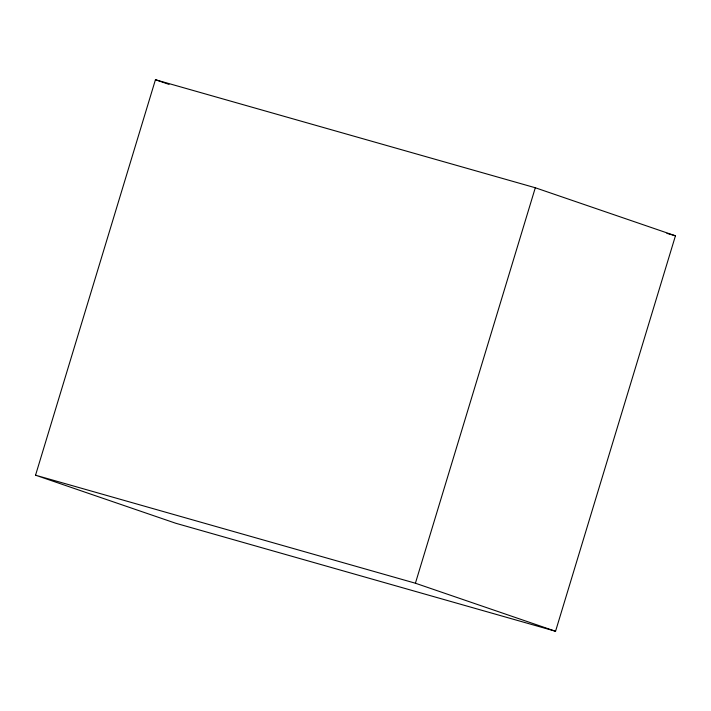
<?xml version="1.0" encoding="UTF-8"?>
<svg xmlns="http://www.w3.org/2000/svg" width="711" height="711" viewBox="0 0 711 711"><rect width="100%" height="100%" fill="white"/><g stroke="black" fill="none" stroke-linecap="round" stroke-linejoin="round"><path stroke-width="1.07" d="M35.55 475.206L155.442 79.739L535.303 187.757L675.45 235.794L555.558 631.261L175.697 523.243L35.55 475.206L415.411 583.224L555.558 631.261M415.411 583.224L535.303 187.757M666.918 233.368L675.45 235.794M155.442 79.739L169.031 84.396"/></g></svg>
